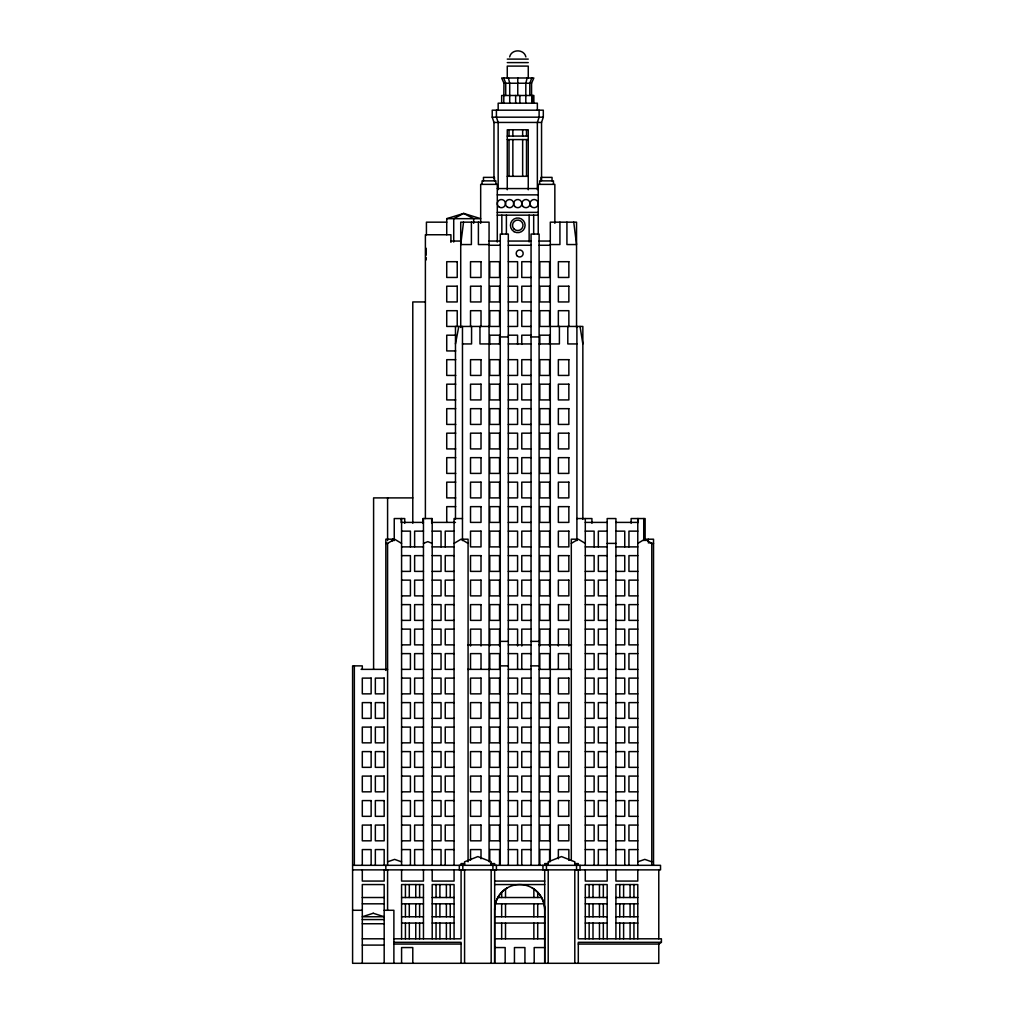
<?xml version="1.0" encoding="UTF-8"?>
<svg xmlns="http://www.w3.org/2000/svg" width="1014" height="1014" viewBox="0 0 1014 1014"><rect width="100%" height="100%" fill="white"/><g stroke="black" fill="none" stroke-linecap="round" stroke-linejoin="round"><path stroke-width="1.5" d="M507.177 887.922C499.623 892.447 494.819 900.774 494.667 909.583L494.667 963.3L494.667 869.873M532.198 887.922C539.752 892.447 544.556 900.774 544.708 909.583L544.708 963.3L544.708 869.873M463.525 222.167L460.724 244.551L471.396 244.551L471.396 222.167M455.476 343.936L458.797 326.445M527.141 77.989L525.81 83.237L525.81 103.187M541.552 180.264L541.552 122.441L543.301 117.18L543.301 110.184L492.221 110.184L492.221 117.18L493.97 122.441L493.97 178.705M531.805 77.989L529.802 83.237L529.802 95.493M509.649 56.923C511.424 48.862 524.099 48.862 525.873 56.923M531.564 95.493L531.564 83.237L533.858 77.989L501.664 77.989L503.958 83.237L503.768 103.187M578.297 944.059L658.783 944.059L661.407 942.31L661.407 938.799L578.297 938.799L578.297 869.873M645.132 539.245L653.536 539.194L653.536 865.322M385.84 543.39L387.589 543.39L394.585 539.194L401.582 543.39M454.069 543.39L461.078 539.194L468.075 543.39M571.3 543.39L578.297 539.194L585.293 543.39M637.781 543.39L644.777 539.194L651.787 543.39L653.536 543.39M423.459 543.39L427.832 541.641L432.205 543.39M387.589 861.824L394.611 859.378L401.582 861.824M637.781 861.824L644.803 859.378L651.787 861.824M446.73 218.669L463.702 213.409L480.674 218.669L446.73 218.669L446.73 234.754M507.266 59.104L528.256 59.104M507.266 62.602L528.256 62.602M503.958 83.237L531.564 83.237M492.221 117.18L543.301 117.18M493.97 122.441L541.552 122.441M507.266 136.079L528.256 136.079M507.266 139.577L528.256 139.577M507.266 176.322L528.256 176.322M497.291 188.566L538.231 188.566M497.291 194.865L538.231 194.865M497.291 212.37L538.231 212.37M497.291 215.158L538.231 215.158M446.73 222.167L426.425 222.167L426.425 234.754M450.926 241.053L460.724 241.053M489.065 241.053L500.27 241.053M508.318 241.053L531.057 241.053M539.106 241.053L550.298 241.053M489.065 244.551L478.393 244.551L478.393 222.167M550.298 244.551L559.931 244.551L559.931 222.167M489.065 245.261L500.27 245.261M508.318 245.261L531.057 245.261M539.106 245.261L550.298 245.261M508.318 261.701L517.584 261.701L517.584 277.456L508.318 277.456M531.057 261.701L521.779 261.701L521.779 277.456L531.057 277.456M508.318 286.202L517.584 286.202L517.584 301.944L508.318 301.944M531.057 286.202L521.779 286.202L521.779 301.944L531.057 301.944M425.386 301.944L412.787 301.944L412.787 523.211M508.318 310.69L517.584 310.69L517.584 326.445L508.318 326.445M531.057 310.69L521.779 310.69L521.779 326.445L531.057 326.445M489.065 326.445L446.73 326.445L446.73 310.69L457.225 310.69L457.225 326.445M550.298 326.445L582.847 326.445L582.847 519.244M455.73 335.19L446.73 335.19L446.73 350.933L455.73 350.933M508.318 335.19L517.584 335.19L517.584 344.392M531.057 335.19L521.779 335.19L521.779 344.392M500.27 336.94L508.318 336.94M531.057 336.94L539.106 336.94M462.473 343.936L471.573 343.936L471.573 326.445M500.27 343.936L479.964 343.936L479.964 326.445M508.318 343.936L531.057 343.936M539.106 343.936L559.398 343.936L559.398 326.445M576.903 343.936L567.802 343.936L567.802 326.445M455.73 359.678L446.73 359.678L446.73 375.433L455.73 375.433M508.318 359.678L517.584 359.678L517.584 375.433L508.318 375.433M531.057 359.678L521.779 359.678L521.779 375.433L531.057 375.433M455.73 384.179L446.73 384.179L446.73 399.922L455.73 399.922M508.318 384.179L517.584 384.179L517.584 399.922L508.318 399.922M531.057 384.179L521.779 384.179L521.779 399.922L531.057 399.922M455.73 408.667L446.73 408.667L446.73 424.422L455.73 424.422M508.318 408.667L517.584 408.667L517.584 424.422L508.318 424.422M531.057 408.667L521.779 408.667L521.779 424.422L531.057 424.422M455.73 433.168L446.73 433.168L446.73 448.91L455.73 448.91M508.318 433.168L517.584 433.168L517.584 448.91L508.318 448.91M531.057 433.168L521.779 433.168L521.779 448.91L531.057 448.91M455.73 457.656L446.73 457.656L446.73 473.411L455.73 473.411M508.318 457.656L517.584 457.656L517.584 473.411L508.318 473.411M531.057 457.656L521.779 457.656L521.779 473.411L531.057 473.411M455.73 482.157L446.73 482.157L446.73 497.899L455.73 497.899M508.318 482.157L517.584 482.157L517.584 497.899L508.318 497.899M531.057 482.157L521.779 482.157L521.779 497.899L531.057 497.899M412.787 497.899L373.596 497.899L373.596 668.999M455.73 506.645L446.73 506.645L446.73 522.4M508.318 506.645L517.584 506.645L517.584 522.4L508.318 522.4M531.057 506.645L521.779 506.645L521.779 522.4L531.057 522.4M462.473 518.547L454.069 518.547L454.069 865.322M576.903 518.547L591.923 518.547L591.923 523.275M401.582 522.4L423.459 522.4M431.685 522.4L455.476 522.4M585.293 522.4L607.171 522.4M615.916 522.4L637.781 522.4M401.582 531.146L410.417 531.146L410.417 546.888M423.459 531.146L414.625 531.146L414.625 546.888M432.205 531.146L441.039 531.146L441.039 546.888M454.069 531.146L445.235 531.146L445.235 546.888M508.318 531.146L517.584 531.146L517.584 546.888L508.318 546.888M531.057 531.146L521.779 531.146L521.779 546.888L531.057 546.888M585.293 531.146L594.128 531.146L594.128 546.888M607.171 531.146L598.336 531.146L598.336 546.888M615.916 531.146L624.751 531.146L624.751 546.888M637.781 531.146L628.946 531.146L628.946 546.888M394.243 539.194L385.84 539.194L385.84 670.431M462.473 539.194L468.075 539.194L468.075 861.824M576.903 539.194L571.3 539.194L571.3 860.442M391.835 540.842L392.836 540.842L392.836 539.194M648.276 542.845L650.874 542.845M607.171 543.39L615.916 543.39M401.582 546.888L423.459 546.888M432.205 546.888L454.069 546.888M585.293 546.888L607.171 546.888M615.916 546.888L637.781 546.888M401.582 555.634L410.417 555.634L410.417 571.389L401.582 571.389M423.459 555.634L414.625 555.634L414.625 571.389L423.459 571.389M432.205 555.634L441.039 555.634L441.039 571.389L432.205 571.389M454.069 555.634L445.235 555.634L445.235 571.389L454.069 571.389M508.318 555.634L517.584 555.634L517.584 571.389L508.318 571.389M531.057 555.634L521.779 555.634L521.779 571.389L531.057 571.389M585.293 555.634L594.128 555.634L594.128 571.389L585.293 571.389M607.171 555.634L598.336 555.634L598.336 571.389L607.171 571.389M615.916 555.634L624.751 555.634L624.751 571.389L615.916 571.389M637.781 555.634L628.946 555.634L628.946 571.389L637.781 571.389M401.582 580.135L410.417 580.135L410.417 595.877L401.582 595.877M423.459 580.135L414.625 580.135L414.625 595.877L423.459 595.877M432.205 580.135L441.039 580.135L441.039 595.877L432.205 595.877M454.069 580.135L445.235 580.135L445.235 595.877L454.069 595.877M508.318 580.135L517.584 580.135L517.584 595.877L508.318 595.877M531.057 580.135L521.779 580.135L521.779 595.877L531.057 595.877M585.293 580.135L594.128 580.135L594.128 595.877L585.293 595.877M607.171 580.135L598.336 580.135L598.336 595.877L607.171 595.877M615.916 580.135L624.751 580.135L624.751 595.877L615.916 595.877M637.781 580.135L628.946 580.135L628.946 595.877L637.781 595.877M401.582 604.623L410.417 604.623L410.417 620.378L401.582 620.378M423.459 604.623L414.625 604.623L414.625 620.378L423.459 620.378M432.205 604.623L441.039 604.623L441.039 620.378L432.205 620.378M454.069 604.623L445.235 604.623L445.235 620.378L454.069 620.378M508.318 604.623L517.584 604.623L517.584 620.378L508.318 620.378M531.057 604.623L521.779 604.623L521.779 620.378L531.057 620.378M585.293 604.623L594.128 604.623L594.128 620.378L585.293 620.378M607.171 604.623L598.336 604.623L598.336 620.378L607.171 620.378M615.916 604.623L624.751 604.623L624.751 620.378L615.916 620.378M637.781 604.623L628.946 604.623L628.946 620.378L637.781 620.378M401.582 629.124L410.417 629.124L410.417 644.866L401.582 644.866M423.459 629.124L414.625 629.124L414.625 644.866L423.459 644.866M432.205 629.124L441.039 629.124L441.039 644.866L432.205 644.866M454.069 629.124L445.235 629.124L445.235 644.866L454.069 644.866M508.318 629.124L517.584 629.124L517.584 645.994M531.057 629.124L521.779 629.124L521.779 645.994M585.293 629.124L594.128 629.124L594.128 644.866L585.293 644.866M607.171 629.124L598.336 629.124L598.336 644.866L607.171 644.866M615.916 629.124L624.751 629.124L624.751 644.866L615.916 644.866M637.781 629.124L628.946 629.124L628.946 644.866L637.781 644.866M500.27 641.368L508.318 641.368M531.057 641.368L539.106 641.368M467.834 644.866L500.27 644.866M508.318 644.866L531.057 644.866M539.106 644.866L571.528 644.866M401.582 653.612L410.417 653.612L410.417 669.367L401.582 669.367M423.459 653.612L414.625 653.612L414.625 669.367L423.459 669.367M432.205 653.612L441.039 653.612L441.039 669.367L432.205 669.367M454.069 653.612L445.235 653.612L445.235 669.367L454.069 669.367M508.318 653.612L517.584 653.612L517.584 669.367M531.057 653.612L521.779 653.612L521.779 669.367M585.293 653.612L594.128 653.612L594.128 669.367L585.293 669.367M607.171 653.612L598.336 653.612L598.336 669.367L607.171 669.367M615.916 653.612L624.751 653.612L624.751 669.367L615.916 669.367M637.781 653.612L628.946 653.612L628.946 669.367L637.781 669.367M500.27 665.868L508.318 665.868M531.057 665.868L539.106 665.868M361.098 669.367L387.589 669.367M467.72 669.367L500.27 669.367M508.318 669.367L531.057 669.367M539.106 669.367L571.643 669.367M401.582 678.113L410.417 678.113L410.417 693.855L401.582 693.855M423.459 678.113L414.625 678.113L414.625 693.855L423.459 693.855M432.205 678.113L441.039 678.113L441.039 693.855L432.205 693.855M454.069 678.113L445.235 678.113L445.235 693.855L454.069 693.855M508.318 678.113L517.584 678.113L517.584 693.855L508.318 693.855M531.057 678.113L521.779 678.113L521.779 693.855L531.057 693.855M585.293 678.113L594.128 678.113L594.128 693.855L585.293 693.855M607.171 678.113L598.336 678.113L598.336 693.855L607.171 693.855M615.916 678.113L624.751 678.113L624.751 693.855L615.916 693.855M637.781 678.113L628.946 678.113L628.946 693.855L637.781 693.855M401.582 702.613L410.417 702.613L410.417 718.356L401.582 718.356M423.459 702.613L414.625 702.613L414.625 718.356L423.459 718.356M432.205 702.613L441.039 702.613L441.039 718.356L432.205 718.356M454.069 702.613L445.235 702.613L445.235 718.356L454.069 718.356M508.318 702.613L517.584 702.613L517.584 718.356L508.318 718.356M531.057 702.613L521.779 702.613L521.779 718.356L531.057 718.356M585.293 702.613L594.128 702.613L594.128 718.356L585.293 718.356M607.171 702.613L598.336 702.613L598.336 718.356L607.171 718.356M615.916 702.613L624.751 702.613L624.751 718.356L615.916 718.356M637.781 702.613L628.946 702.613L628.946 718.356L637.781 718.356M401.582 727.101L410.417 727.101L410.417 742.844L401.582 742.844M423.459 727.101L414.625 727.101L414.625 742.844L423.459 742.844M432.205 727.101L441.039 727.101L441.039 742.844L432.205 742.844M454.069 727.101L445.235 727.101L445.235 742.844L454.069 742.844M508.318 727.101L517.584 727.101L517.584 742.844L508.318 742.844M531.057 727.101L521.779 727.101L521.779 742.844L531.057 742.844M585.293 727.101L594.128 727.101L594.128 742.844L585.293 742.844M607.171 727.101L598.336 727.101L598.336 742.844L607.171 742.844M615.916 727.101L624.751 727.101L624.751 742.844L615.916 742.844M637.781 727.101L628.946 727.101L628.946 742.844L637.781 742.844M401.582 751.602L410.417 751.602L410.417 767.345L401.582 767.345M423.459 751.602L414.625 751.602L414.625 767.345L423.459 767.345M432.205 751.602L441.039 751.602L441.039 767.345L432.205 767.345M454.069 751.602L445.235 751.602L445.235 767.345L454.069 767.345M508.318 751.602L517.584 751.602L517.584 767.345L508.318 767.345M531.057 751.602L521.779 751.602L521.779 767.345L531.057 767.345M585.293 751.602L594.128 751.602L594.128 767.345L585.293 767.345M607.171 751.602L598.336 751.602L598.336 767.345L607.171 767.345M615.916 751.602L624.751 751.602L624.751 767.345L615.916 767.345M637.781 751.602L628.946 751.602L628.946 767.345L637.781 767.345M401.582 776.09L410.417 776.09L410.417 791.833L401.582 791.833M423.459 776.09L414.625 776.09L414.625 791.833L423.459 791.833M432.205 776.09L441.039 776.09L441.039 791.833L432.205 791.833M454.069 776.09L445.235 776.09L445.235 791.833L454.069 791.833M508.318 776.09L517.584 776.09L517.584 791.833L508.318 791.833M531.057 776.09L521.779 776.09L521.779 791.833L531.057 791.833M585.293 776.09L594.128 776.09L594.128 791.833L585.293 791.833M607.171 776.09L598.336 776.09L598.336 791.833L607.171 791.833M615.916 776.09L624.751 776.09L624.751 791.833L615.916 791.833M637.781 776.09L628.946 776.09L628.946 791.833L637.781 791.833M401.582 800.591L410.417 800.591L410.417 816.333L401.582 816.333M423.459 800.591L414.625 800.591L414.625 816.333L423.459 816.333M432.205 800.591L441.039 800.591L441.039 816.333L432.205 816.333M454.069 800.591L445.235 800.591L445.235 816.333L454.069 816.333M508.318 800.591L517.584 800.591L517.584 816.333L508.318 816.333M531.057 800.591L521.779 800.591L521.779 816.333L531.057 816.333M585.293 800.591L594.128 800.591L594.128 816.333L585.293 816.333M607.171 800.591L598.336 800.591L598.336 816.333L607.171 816.333M615.916 800.591L624.751 800.591L624.751 816.333L615.916 816.333M637.781 800.591L628.946 800.591L628.946 816.333L637.781 816.333M401.582 825.079L410.417 825.079L410.417 840.821L401.582 840.821M423.459 825.079L414.625 825.079L414.625 840.821L423.459 840.821M432.205 825.079L441.039 825.079L441.039 840.821L432.205 840.821M454.069 825.079L445.235 825.079L445.235 840.821L454.069 840.821M508.318 825.079L517.584 825.079L517.584 840.821L508.318 840.821M531.057 825.079L521.779 825.079L521.779 840.821L531.057 840.821M585.293 825.079L594.128 825.079L594.128 840.821L585.293 840.821M607.171 825.079L598.336 825.079L598.336 840.821L607.171 840.821M615.916 825.079L624.751 825.079L624.751 840.821L615.916 840.821M637.781 825.079L628.946 825.079L628.946 840.821L637.781 840.821M401.582 849.58L410.417 849.58L410.417 865.322M423.459 849.58L414.625 849.58L414.625 865.322M432.205 849.58L441.039 849.58L441.039 865.322M454.069 849.58L445.235 849.58L445.235 865.322M508.318 849.58L517.584 849.58L517.584 864.917M531.057 849.58L521.779 849.58L521.779 864.917M585.293 849.58L594.128 849.58L594.128 865.322M607.171 849.58L598.336 849.58L598.336 865.322M615.916 849.58L624.751 849.58L624.751 865.322M637.781 849.58L628.946 849.58L628.946 865.322M464.577 863.573L461.078 863.573L461.078 865.322M491.169 863.573L494.667 863.573L494.667 865.322M548.206 863.573L544.708 863.573L544.708 865.322M574.799 863.573L578.297 863.573L578.297 865.322M352.593 865.322L660.532 865.322L660.532 869.873L352.593 869.873M494.667 881.065L544.708 881.065M494.667 884.563L544.708 884.563M362.302 897.517L384.179 897.517M401.582 897.517L423.459 897.517M432.205 897.517L454.069 897.517M497.836 897.517L541.539 897.517M585.293 897.517L607.171 897.517M615.916 897.517L637.781 897.517M362.302 903.816L384.179 903.816M401.582 903.816L423.459 903.816M432.205 903.816L454.069 903.816M495.428 903.816L543.948 903.816M585.293 903.816L607.171 903.816M615.916 903.816L637.781 903.816M352.593 910.28L362.302 910.28M384.179 910.28L393.888 910.28L393.888 963.3M401.582 916.757L423.459 916.757M432.205 916.757L454.069 916.757M494.667 916.757L544.708 916.757M585.293 916.757L607.171 916.757M615.916 916.757L637.781 916.757M362.302 919.559L384.179 919.559M401.582 923.057L423.459 923.057M432.205 923.057L454.069 923.057M494.667 923.057L544.708 923.057M585.293 923.057L607.171 923.057M615.916 923.057L637.781 923.057M362.302 923.754L384.179 923.754M362.302 938.799L384.179 938.799M393.888 938.799L461.078 938.799L461.078 869.873M494.667 938.799L544.708 938.799M393.888 942.31L461.078 942.31L461.078 963.3M661.407 942.31L578.297 942.31L578.297 963.3M393.888 944.059L461.078 944.059M362.302 945.099L384.179 945.099M494.667 947.558L505.162 947.558L505.162 963.3M544.708 947.558L534.201 947.558L534.201 963.3M393.014 539.194L394.243 539.904M503.717 77.989L505.72 83.237L505.72 95.493M508.382 77.989L509.712 83.237L509.712 103.187M580.046 326.445L582.847 343.936M573.747 222.167L576.548 244.551L566.927 244.551L566.927 222.167M658.783 869.873L658.783 938.799M658.783 944.059L658.783 963.3L352.593 963.3L352.593 665.868L362.302 665.868L362.302 669.367M651.787 543.39L651.787 865.322M648.276 539.194L648.276 541.628M645.132 540.589L645.132 518.547L631.139 518.547L631.139 523.275M643.738 518.547L643.738 540.589M638.136 518.547L638.136 522.578M637.781 518.547L637.781 865.322M637.781 869.873L637.781 881.065L615.916 881.065L615.916 869.873M637.781 938.799L637.781 884.563L615.916 884.563L615.916 938.799M633.94 884.563L633.94 897.517M633.94 903.816L633.94 916.757M633.94 923.057L633.94 938.799M630.087 884.563L630.087 897.517M630.087 903.816L630.087 916.757M630.087 923.057L630.087 938.799M623.61 884.563L623.61 897.517M623.61 903.816L623.61 916.757M623.61 923.057L623.61 938.799M619.757 884.563L619.757 897.517M619.757 903.816L619.757 916.757M619.757 923.057L619.757 938.799M615.916 865.322L615.916 518.547L607.171 518.547L607.171 865.322M607.171 869.873L607.171 881.065L585.293 881.065L585.293 869.873M607.171 938.799L607.171 884.563L585.293 884.563L585.293 938.799M603.317 884.563L603.317 897.517M603.317 903.816L603.317 916.757M603.317 923.057L603.317 938.799M599.464 884.563L599.464 897.517M599.464 903.816L599.464 916.757M599.464 923.057L599.464 938.799M593 884.563L593 897.517M593 903.816L593 916.757M593 923.057L593 938.799M589.147 884.563L589.147 897.517M589.147 903.816L589.147 916.757M589.147 923.057L589.147 938.799M585.293 518.547L585.293 865.322M580.046 865.322L580.046 869.873M576.903 326.445L576.903 540.589M576.548 327.446L576.548 222.167L550.298 222.167L550.298 861.646M576.548 865.322L576.548 869.873M574.799 865.322L574.799 861.824L561.503 856.577L548.206 861.824L548.206 865.322M574.799 869.873L574.799 963.3M568.854 326.445L568.854 310.69L558.346 310.69L558.346 326.445M568.854 645.994L568.854 629.124L558.346 629.124L558.346 645.994M568.854 669.367L568.854 653.612L558.346 653.612L558.346 669.367M568.854 860.316L568.854 849.58L558.346 849.58L558.346 858.782M554.848 223.333L554.848 184.371L538.231 184.371L538.231 234.247M553.454 184.371L553.454 180.872L539.625 180.872L539.625 184.371M552.047 180.872L552.047 177.374L541.032 177.374L541.032 180.872M549.601 344.392L549.601 335.19L539.803 335.19L539.803 344.392M549.601 645.994L549.601 629.124L539.803 629.124L539.803 645.994M549.601 669.367L549.601 653.612L539.803 653.612L539.803 669.367M549.601 861.849L549.601 849.58L539.803 849.58L539.803 864.917M548.206 869.873L548.206 963.3M546.457 865.322L546.457 869.873M542.959 865.322L542.959 869.873M539.106 110.184L539.106 117.18L537.357 122.441L537.357 189.643M539.106 864.79L539.106 234.057L531.057 234.057L531.057 864.929M537.712 892.32L537.712 897.517M537.712 903.816L537.712 916.757M537.712 923.057L537.712 938.799M537.357 110.184L537.357 103.187L498.166 103.187L498.166 110.184M533.858 103.187L533.858 95.493L501.664 95.493L501.664 103.187M533.858 889.189L533.858 897.517M533.858 903.816L533.858 916.757M533.858 923.057L533.858 938.799M533.681 215.158L533.681 234.057M532.946 95.493L532.946 103.187M531.754 95.493L531.754 103.187M529.131 215.158L529.131 241.928M528.256 77.989L528.256 66.1L507.266 66.1L507.266 77.989M528.256 189.783L528.256 129.779L507.266 129.779L507.266 189.783M526.507 129.779L526.507 136.079M526.507 139.577L526.507 176.322M524.935 963.3L524.935 947.558L514.44 947.558L514.44 963.3M522.654 129.779L522.654 136.079M522.654 139.577L522.654 176.322M519.865 95.493L519.865 103.187M517.761 77.989L517.761 95.493M515.657 95.493L515.657 103.187M512.856 129.779L512.856 136.079M512.856 139.577L512.856 176.322M509.015 129.779L509.015 136.079M509.015 139.577L509.015 176.322M508.318 864.929L508.318 234.057L500.27 234.057L500.27 864.79M506.392 215.158L506.392 234.057M505.517 889.189L505.517 897.517M505.517 903.816L505.517 916.757M505.517 923.057L505.517 938.799M501.841 215.158L501.841 234.057M501.677 892.307L501.677 897.517M501.664 903.816L501.664 916.757M501.664 923.057L501.664 938.799M499.56 344.392L499.56 335.19L489.762 335.19L489.762 344.392M499.56 645.994L499.56 629.124L489.762 629.124L489.762 645.994M499.56 669.367L499.56 653.612L489.762 653.612L489.762 669.367M499.56 864.917L499.56 849.58L489.762 849.58L489.762 861.849M498.166 189.643L498.166 122.441L496.416 117.18L496.416 110.184M497.291 242.042L497.291 184.371L480.674 184.371L480.674 223.333M496.416 865.322L496.416 869.873M495.884 184.371L495.884 180.872L482.068 180.872L482.068 184.371M494.49 180.872L494.49 177.374L483.463 177.374L483.463 180.872M492.918 865.322L492.918 869.873M491.169 865.322L491.169 861.824L477.873 856.577L464.577 861.824L464.577 865.322M491.169 869.873L491.169 963.3M489.065 861.646L489.065 222.167L460.724 222.167L460.724 327.471M481.016 326.445L481.016 310.69L470.521 310.69L470.521 326.445M481.016 645.994L481.016 629.124L470.521 629.124L470.521 645.994M481.016 669.367L481.016 653.612L470.521 653.612L470.521 669.367M481.016 858.782L481.016 849.58L470.521 849.58L470.521 860.316M473.665 223.333L473.665 218.669L463.702 213.409L453.727 218.669L453.727 242.042M464.577 869.873L464.577 963.3M462.828 865.322L462.828 869.873M462.473 326.445L462.473 540.589M459.317 865.322L459.317 869.873M455.476 326.445L455.476 519.244M454.069 869.873L454.069 881.065L432.205 881.065L432.205 869.873M454.069 938.799L454.069 884.563L432.205 884.563L432.205 938.799M450.926 242.346L450.926 234.754L425.386 234.754L425.386 518.547M450.229 884.563L450.229 897.517M450.229 903.816L450.229 916.757M450.229 923.057L450.229 938.799M446.375 884.563L446.375 897.517M446.375 903.816L446.375 916.757M446.375 923.057L446.375 938.799M439.899 884.563L439.899 897.517M439.899 903.816L439.899 916.757M439.899 923.057L439.899 938.799M436.058 884.563L436.058 897.517M436.058 903.816L436.058 916.757M436.058 923.057L436.058 938.799M432.205 865.322L432.205 518.547L422.927 518.547L422.927 523.211M431.685 518.547L431.685 523.211M426.083 248.227L426.083 255.236M426.083 257.505L426.083 259.952M423.459 518.547L423.459 865.322M423.459 869.873L423.459 881.065L401.582 881.065L401.582 869.873M423.459 938.799L423.459 884.563L401.582 884.563L401.582 938.799M419.606 884.563L419.606 897.517M419.606 903.816L419.606 916.757M419.606 923.057L419.606 938.799M415.753 884.563L415.753 897.517M415.753 903.816L415.753 916.757M415.753 923.057L415.753 938.799M412.787 963.3L412.787 947.558L401.582 947.558L401.582 963.3M409.288 884.563L409.288 897.517M409.288 903.816L409.288 916.757M409.288 923.057L409.288 938.799M405.435 884.563L405.435 897.517M405.435 903.816L405.435 916.757M405.435 923.057L405.435 938.799M404.738 523.275L404.738 518.547L394.243 518.547L394.243 540.589M401.582 518.547L401.582 865.322M401.24 518.547L401.24 522.578M387.589 497.899L387.589 540.601M387.589 543.39L387.589 865.322M387.589 869.873L387.589 910.28M385.84 865.322L385.84 869.873M384.179 865.322L384.179 849.58L375.345 849.58L375.345 865.322M384.179 869.873L384.179 881.065L362.302 881.065L362.302 869.873M384.179 963.3L384.179 884.563L362.302 884.563L362.302 963.3M371.137 865.322L371.137 849.58L362.302 849.58L362.302 865.322M354.342 665.868L354.342 865.322M494.667 909.583A25.02 25.02 0 0 1 519.688 884.563A25.02 25.02 0 0 1 544.708 909.583M373.241 913.259L362.302 916.757L384.179 916.757L373.241 913.259M457.225 261.701L446.73 261.701L446.73 277.456L457.225 277.456L457.225 261.701M481.016 261.701L470.521 261.701L470.521 277.456L481.016 277.456L481.016 261.701M499.56 261.701L489.762 261.701L489.762 277.456L499.56 277.456L499.56 261.701M549.601 261.701L539.803 261.701L539.803 277.456L549.601 277.456L549.601 261.701M568.854 261.701L558.346 261.701L558.346 277.456L568.854 277.456L568.854 261.701M457.225 286.202L446.73 286.202L446.73 301.944L457.225 301.944L457.225 286.202M481.016 286.202L470.521 286.202L470.521 301.944L481.016 301.944L481.016 286.202M499.56 286.202L489.762 286.202L489.762 301.944L499.56 301.944L499.56 286.202M549.601 286.202L539.803 286.202L539.803 301.944L549.601 301.944L549.601 286.202M568.854 286.202L558.346 286.202L558.346 301.944L568.854 301.944L568.854 286.202M499.56 310.69L489.762 310.69L489.762 326.445L499.56 326.445L499.56 310.69M549.601 310.69L539.803 310.69L539.803 326.445L549.601 326.445L549.601 310.69M481.016 359.678L470.521 359.678L470.521 375.433L481.016 375.433L481.016 359.678M499.56 359.678L489.762 359.678L489.762 375.433L499.56 375.433L499.56 359.678M549.601 359.678L539.803 359.678L539.803 375.433L549.601 375.433L549.601 359.678M568.854 359.678L558.346 359.678L558.346 375.433L568.854 375.433L568.854 359.678M481.016 384.179L470.521 384.179L470.521 399.922L481.016 399.922L481.016 384.179M499.56 384.179L489.762 384.179L489.762 399.922L499.56 399.922L499.56 384.179M549.601 384.179L539.803 384.179L539.803 399.922L549.601 399.922L549.601 384.179M568.854 384.179L558.346 384.179L558.346 399.922L568.854 399.922L568.854 384.179M481.016 408.667L470.521 408.667L470.521 424.422L481.016 424.422L481.016 408.667M499.56 408.667L489.762 408.667L489.762 424.422L499.56 424.422L499.56 408.667M549.601 408.667L539.803 408.667L539.803 424.422L549.601 424.422L549.601 408.667M568.854 408.667L558.346 408.667L558.346 424.422L568.854 424.422L568.854 408.667M481.016 433.168L470.521 433.168L470.521 448.91L481.016 448.91L481.016 433.168M499.56 433.168L489.762 433.168L489.762 448.91L499.56 448.91L499.56 433.168M549.601 433.168L539.803 433.168L539.803 448.91L549.601 448.91L549.601 433.168M568.854 433.168L558.346 433.168L558.346 448.91L568.854 448.91L568.854 433.168M481.016 457.656L470.521 457.656L470.521 473.411L481.016 473.411L481.016 457.656M499.56 457.656L489.762 457.656L489.762 473.411L499.56 473.411L499.56 457.656M549.601 457.656L539.803 457.656L539.803 473.411L549.601 473.411L549.601 457.656M568.854 457.656L558.346 457.656L558.346 473.411L568.854 473.411L568.854 457.656M481.016 482.157L470.521 482.157L470.521 497.899L481.016 497.899L481.016 482.157M499.56 482.157L489.762 482.157L489.762 497.899L499.56 497.899L499.56 482.157M549.601 482.157L539.803 482.157L539.803 497.899L549.601 497.899L549.601 482.157M568.854 482.157L558.346 482.157L558.346 497.899L568.854 497.899L568.854 482.157M481.016 506.645L470.521 506.645L470.521 522.4L481.016 522.4L481.016 506.645M499.56 506.645L489.762 506.645L489.762 522.4L499.56 522.4L499.56 506.645M549.601 506.645L539.803 506.645L539.803 522.4L549.601 522.4L549.601 506.645M568.854 506.645L558.346 506.645L558.346 522.4L568.854 522.4L568.854 506.645M481.016 531.146L470.521 531.146L470.521 546.888L481.016 546.888L481.016 531.146M499.56 531.146L489.762 531.146L489.762 546.888L499.56 546.888L499.56 531.146M549.601 531.146L539.803 531.146L539.803 546.888L549.601 546.888L549.601 531.146M568.854 531.146L558.346 531.146L558.346 546.888L568.854 546.888L568.854 531.146M481.016 555.634L470.521 555.634L470.521 571.389L481.016 571.389L481.016 555.634M499.56 555.634L489.762 555.634L489.762 571.389L499.56 571.389L499.56 555.634M549.601 555.634L539.803 555.634L539.803 571.389L549.601 571.389L549.601 555.634M568.854 555.634L558.346 555.634L558.346 571.389L568.854 571.389L568.854 555.634M481.016 580.135L470.521 580.135L470.521 595.877L481.016 595.877L481.016 580.135M499.56 580.135L489.762 580.135L489.762 595.877L499.56 595.877L499.56 580.135M549.601 580.135L539.803 580.135L539.803 595.877L549.601 595.877L549.601 580.135M568.854 580.135L558.346 580.135L558.346 595.877L568.854 595.877L568.854 580.135M481.016 604.623L470.521 604.623L470.521 620.378L481.016 620.378L481.016 604.623M499.56 604.623L489.762 604.623L489.762 620.378L499.56 620.378L499.56 604.623M549.601 604.623L539.803 604.623L539.803 620.378L549.601 620.378L549.601 604.623M568.854 604.623L558.346 604.623L558.346 620.378L568.854 620.378L568.854 604.623M371.137 678.113L362.302 678.113L362.302 693.855L371.137 693.855L371.137 678.113M384.179 678.113L375.345 678.113L375.345 693.855L384.179 693.855L384.179 678.113M481.016 678.113L470.521 678.113L470.521 693.855L481.016 693.855L481.016 678.113M499.56 678.113L489.762 678.113L489.762 693.855L499.56 693.855L499.56 678.113M549.601 678.113L539.803 678.113L539.803 693.855L549.601 693.855L549.601 678.113M568.854 678.113L558.346 678.113L558.346 693.855L568.854 693.855L568.854 678.113M371.137 702.613L362.302 702.613L362.302 718.356L371.137 718.356L371.137 702.613M384.179 702.613L375.345 702.613L375.345 718.356L384.179 718.356L384.179 702.613M481.016 702.613L470.521 702.613L470.521 718.356L481.016 718.356L481.016 702.613M499.56 702.613L489.762 702.613L489.762 718.356L499.56 718.356L499.56 702.613M549.601 702.613L539.803 702.613L539.803 718.356L549.601 718.356L549.601 702.613M568.854 702.613L558.346 702.613L558.346 718.356L568.854 718.356L568.854 702.613M371.137 727.101L362.302 727.101L362.302 742.844L371.137 742.844L371.137 727.101M384.179 727.101L375.345 727.101L375.345 742.844L384.179 742.844L384.179 727.101M481.016 727.101L470.521 727.101L470.521 742.844L481.016 742.844L481.016 727.101M499.56 727.101L489.762 727.101L489.762 742.844L499.56 742.844L499.56 727.101M549.601 727.101L539.803 727.101L539.803 742.844L549.601 742.844L549.601 727.101M568.854 727.101L558.346 727.101L558.346 742.844L568.854 742.844L568.854 727.101M371.137 751.602L362.302 751.602L362.302 767.345L371.137 767.345L371.137 751.602M384.179 751.602L375.345 751.602L375.345 767.345L384.179 767.345L384.179 751.602M481.016 751.602L470.521 751.602L470.521 767.345L481.016 767.345L481.016 751.602M499.56 751.602L489.762 751.602L489.762 767.345L499.56 767.345L499.56 751.602M549.601 751.602L539.803 751.602L539.803 767.345L549.601 767.345L549.601 751.602M568.854 751.602L558.346 751.602L558.346 767.345L568.854 767.345L568.854 751.602M371.137 776.09L362.302 776.09L362.302 791.833L371.137 791.833L371.137 776.09M384.179 776.09L375.345 776.09L375.345 791.833L384.179 791.833L384.179 776.09M481.016 776.09L470.521 776.09L470.521 791.833L481.016 791.833L481.016 776.09M499.56 776.09L489.762 776.09L489.762 791.833L499.56 791.833L499.56 776.09M549.601 776.09L539.803 776.09L539.803 791.833L549.601 791.833L549.601 776.09M568.854 776.09L558.346 776.09L558.346 791.833L568.854 791.833L568.854 776.09M371.137 800.591L362.302 800.591L362.302 816.333L371.137 816.333L371.137 800.591M384.179 800.591L375.345 800.591L375.345 816.333L384.179 816.333L384.179 800.591M481.016 800.591L470.521 800.591L470.521 816.333L481.016 816.333L481.016 800.591M499.56 800.591L489.762 800.591L489.762 816.333L499.56 816.333L499.56 800.591M549.601 800.591L539.803 800.591L539.803 816.333L549.601 816.333L549.601 800.591M568.854 800.591L558.346 800.591L558.346 816.333L568.854 816.333L568.854 800.591M371.137 825.079L362.302 825.079L362.302 840.821L371.137 840.821L371.137 825.079M384.179 825.079L375.345 825.079L375.345 840.821L384.179 840.821L384.179 825.079M481.016 825.079L470.521 825.079L470.521 840.821L481.016 840.821L481.016 825.079M499.56 825.079L489.762 825.079L489.762 840.821L499.56 840.821L499.56 825.079M549.601 825.079L539.803 825.079L539.803 840.821L549.601 840.821L549.601 825.079M568.854 825.079L558.346 825.079L558.346 840.821L568.854 840.821L568.854 825.079M499.332 207.16A4.094 4.094 0 0 0 505.479 203.611A4.094 4.094 0 0 0 499.332 200.075A4.094 4.094 0 0 0 499.332 207.16M514.085 231.674A7.352 7.352 0 0 0 525.113 225.311A7.352 7.352 0 0 0 514.085 218.948A7.352 7.352 0 0 0 514.085 231.674M507.52 207.16A4.094 4.094 0 0 0 513.667 203.611A4.094 4.094 0 0 0 507.52 200.075A4.094 4.094 0 0 0 507.52 207.16M514.871 206.514A4.094 4.094 0 0 0 521.716 204.676A4.094 4.094 0 0 0 516.696 199.657A4.094 4.094 0 0 0 514.871 206.514M523.059 206.514A4.094 4.094 0 0 0 529.904 204.676A4.094 4.094 0 0 0 524.884 199.657A4.094 4.094 0 0 0 523.059 206.514M531.247 206.514A4.094 4.094 0 0 0 538.092 204.676A4.094 4.094 0 0 0 533.072 199.657A4.094 4.094 0 0 0 531.247 206.514M514.047 229.025A5.247 5.247 0 0 0 522.831 226.667A5.247 5.247 0 0 0 516.405 220.241A5.247 5.247 0 0 0 514.047 229.025M517.216 255.959A3.498 3.498 0 0 0 523.059 254.387A3.498 3.498 0 0 0 518.775 250.103A3.498 3.498 0 0 0 517.216 255.959"/></g></svg>
